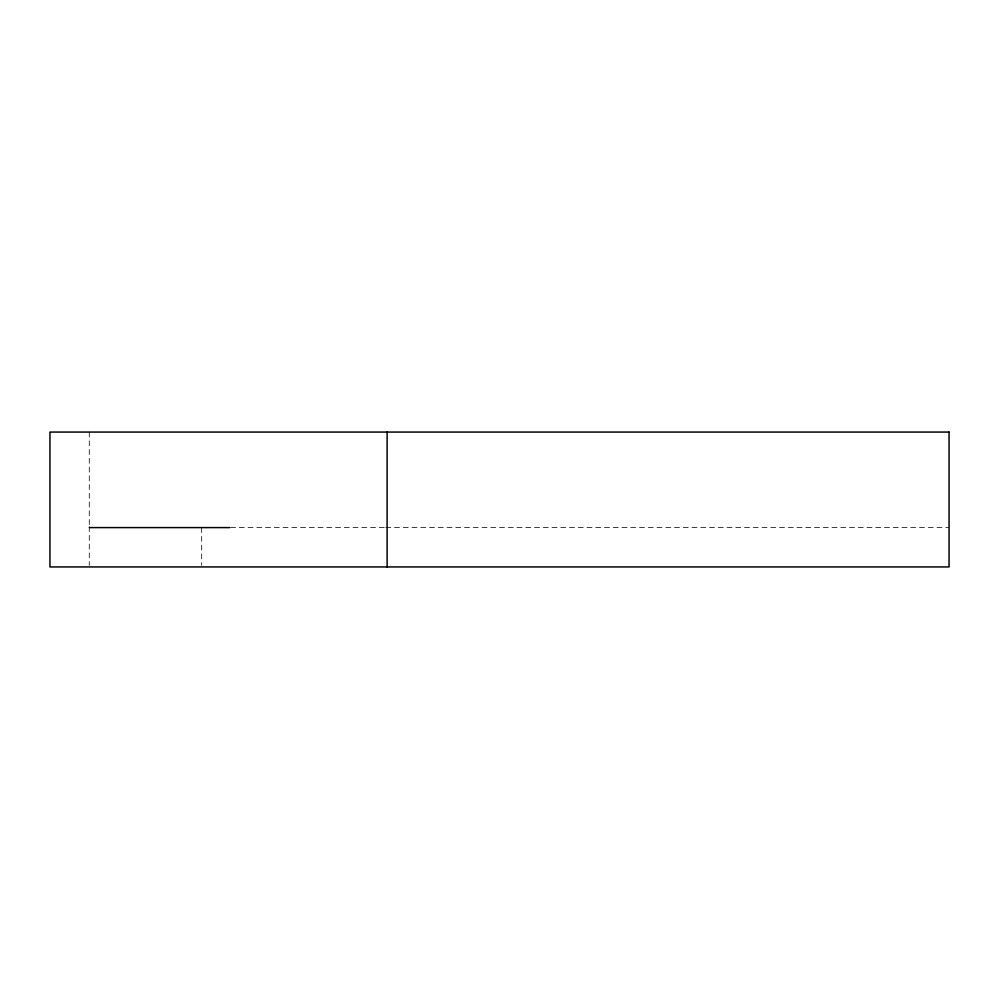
<?xml version="1.0" encoding="UTF-8"?>
<svg xmlns="http://www.w3.org/2000/svg" width="999" height="999" viewBox="0 0 999 999"><rect width="100%" height="100%" fill="white"/><g stroke="black" fill="none" stroke-linecap="round" stroke-linejoin="round"><path stroke-width="0.75" stroke-dasharray="5 3.75" d="M230.544 527.597L384.203 527.597M385.751 527.597L949.05 527.597M201.673 527.597L201.673 565.422M89.286 432.067L89.286 525.074M89.286 526.623L89.286 565.422"/><path stroke-width="1.5" d="M89.286 527.597L229.72 527.597M387.113 432.067L387.113 566.933M949.05 432.067L49.95 432.067L49.95 566.933L949.05 566.933L949.05 432.067"/></g></svg>
